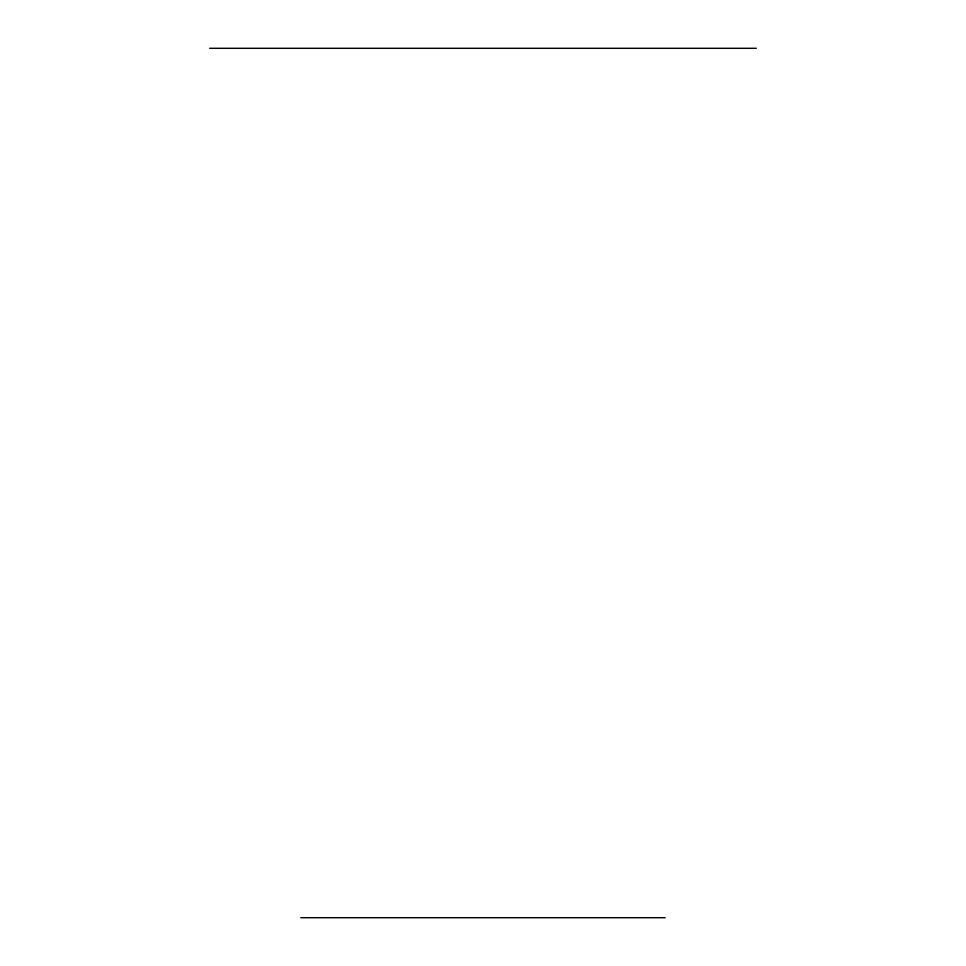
<?xml version="1.0" encoding="UTF-8"?>
<svg xmlns="http://www.w3.org/2000/svg" width="966" height="966" viewBox="0 0 966 966"><rect width="100%" height="100%" fill="white"/><g stroke="black" fill="none" stroke-linecap="round" stroke-linejoin="round"><path stroke-width="1.45" d="M209.682 48.3L756.318 48.3M300.788 917.7L665.212 917.7"/></g></svg>
